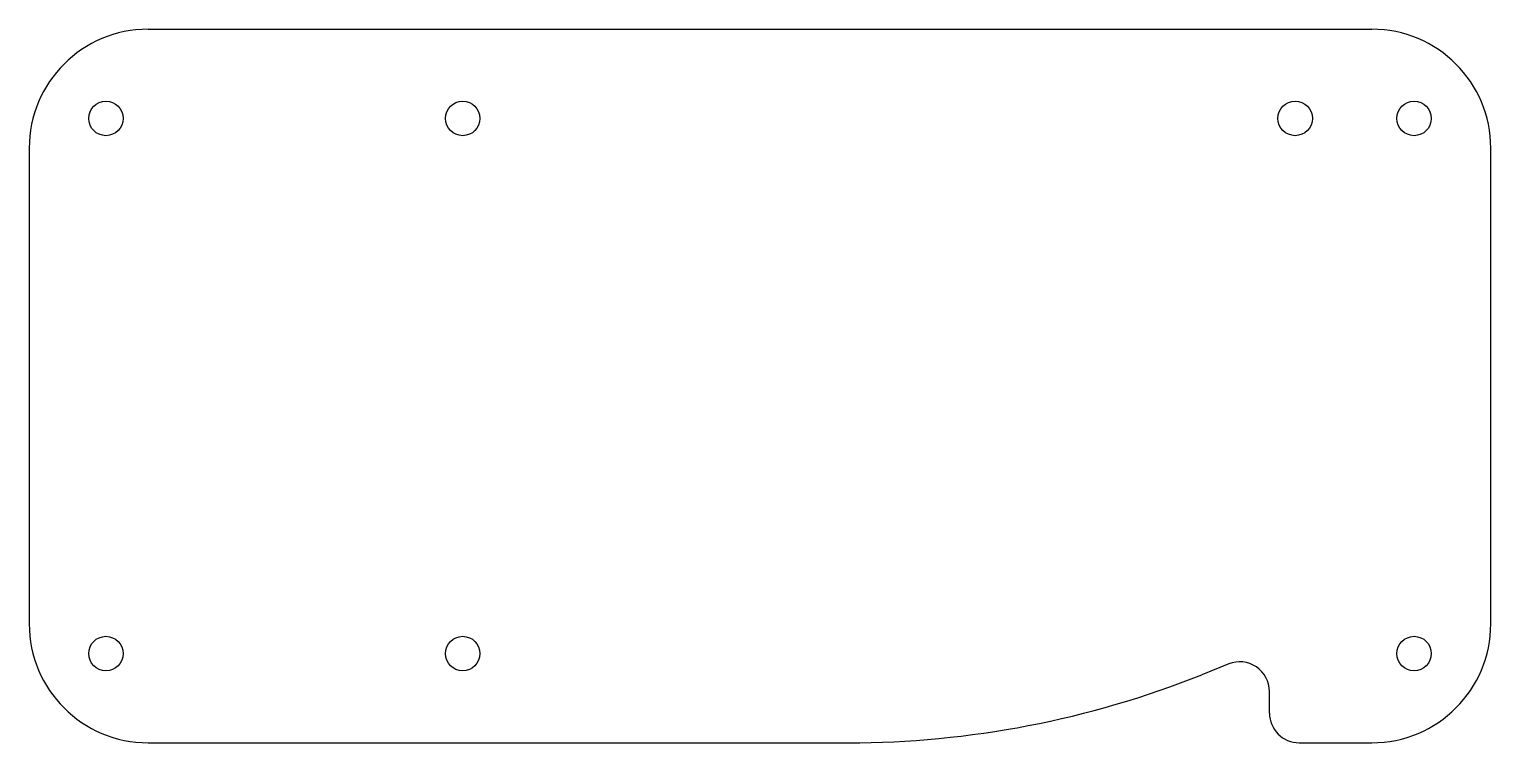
# Model space of a CAD drawing. Extents: x -61 to 61, y -30 to 30.
import ezdxf

# ---------------------------------------------------------------- set-up
doc = ezdxf.new("R2010")
doc.units = 0
doc.header["$MEASUREMENT"] = 0
doc.layers.add('VISIBLE', color=7, linetype='CONTINUOUS')

msp = doc.modelspace()

# ---------------------------------------------------------------- linework, layer by layer
at = {"layer": 'VISIBLE'}
for p, q in [((-51.45, 30), (51.45, 30)), ((-61.45, 20), (-61.45, -20)), ((61.45, -20), (61.45, 20)), ((39.41, -23.37), (37.15, -24.28)), ((42.84, -27.5), (42.84, -25.69)), ((-51.45, -30), (7.43, -30)), ((45.34, -30), (51.45, -30))]:
    msp.add_line(p, q, dxfattribs=at)
for centre in [(-55, 22.5), (-25, 22.5), (45, 22.5), (55, 22.5), (-55, -22.5), (-25, -22.5), (55, -22.5)]:
    msp.add_circle(centre, 1.45, dxfattribs=at)
for centre, radius, start, end in [((-51.45, 20), 10, 90, 180), ((51.45, 20), 10, 0, 90), ((-51.45, -20), 10, 180, 270), ((51.45, -20), 10, 270, 0), ((40.34, -25.69), 2.5, 0, 111.8014), ((7.43, 50), 80, 270, 291.8014), ((45.34, -27.5), 2.5, 180, 270)]:
    msp.add_arc(centre, radius, start, end, dxfattribs=at)

doc.saveas('drawing.dxf')
